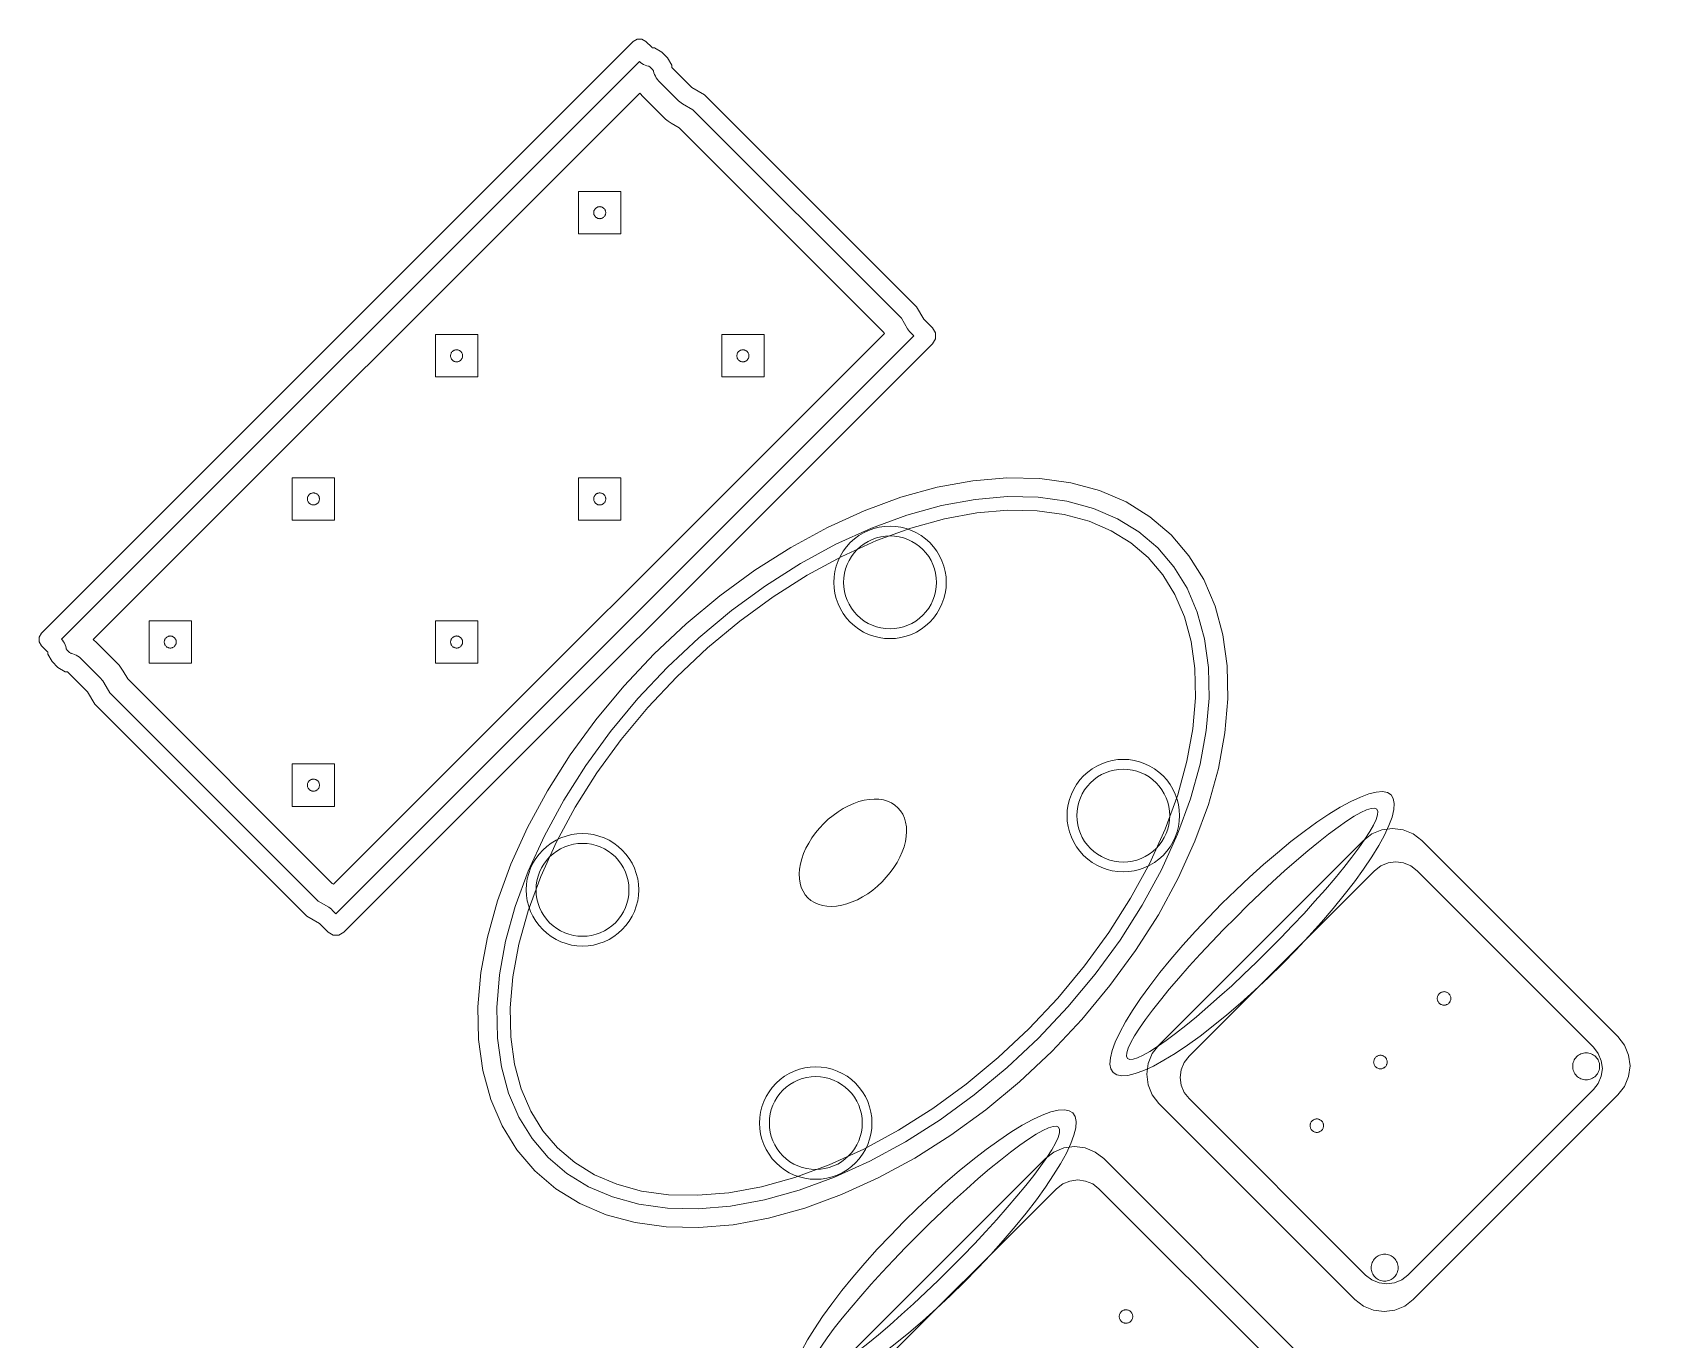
# Model space of a CAD drawing. Header units: metres. Extents: x 2172.2 to 2210.6, y 415.3 to 458.1.
# Drawn here: x 2179.266 to 2181.43, y 446.467 to 448.211 of the extents above; entities that cross this region are included whole.
import ezdxf

# ---------------------------------------------------------------- set-up
doc = ezdxf.new("R2010")
doc.units = ezdxf.units.M
for name, color, linetype, lineweight in [('NC_N1_BANQUETTES', 7, 'CONTINUOUS', 13), ('NC_N1_CHAIRS', 7, 'CONTINUOUS', 13), ('NC_N1_TABLES', 7, 'CONTINUOUS', 13)]:
    doc.layers.add(name, color=color, linetype=linetype, lineweight=lineweight)

# ---------------------------------------------------------------- blocks, each defined once
blk = doc.blocks.new('NC_N1_DINING_2')
at = {"color": 0, "linetype": 'CONTINUOUS', "lineweight": -2}
for points in [[(0.6, 0), (0.5971, 0.0368), (0.5885, 0.0732), (0.5742, 0.1089), (0.5543, 0.1435), (0.5292, 0.1768), (0.4989, 0.2083), (0.4638, 0.2379), (0.4243, 0.2652), (0.3806, 0.2899), (0.3333, 0.3118), (0.2828, 0.3307), (0.2296, 0.3465), (0.1742, 0.3589), (0.1171, 0.3678), (0.0588, 0.3732), (0, 0.375), (-0.0588, 0.3732), (-0.1171, 0.3678), (-0.1742, 0.3589), (-0.2296, 0.3465), (-0.2828, 0.3307), (-0.3333, 0.3118), (-0.3806, 0.2899), (-0.4243, 0.2652), (-0.4638, 0.2379), (-0.4989, 0.2083), (-0.5292, 0.1768), (-0.5543, 0.1435), (-0.5742, 0.1089), (-0.5885, 0.0732), (-0.5971, 0.0368), (-0.6, 0), (-0.5971, -0.0368), (-0.5885, -0.0732), (-0.5742, -0.1089), (-0.5543, -0.1435), (-0.5292, -0.1768), (-0.4989, -0.2083), (-0.4638, -0.2379), (-0.4243, -0.2652), (-0.3806, -0.2899), (-0.3333, -0.3118), (-0.2828, -0.3307), (-0.2296, -0.3465), (-0.1742, -0.3589), (-0.1171, -0.3678), (-0.0588, -0.3732), (0, -0.375), (0.0588, -0.3732), (0.1171, -0.3678), (0.1742, -0.3589), (0.2296, -0.3465), (0.2828, -0.3307), (0.3333, -0.3118), (0.3806, -0.2899), (0.4243, -0.2652), (0.4638, -0.2379), (0.4989, -0.2083), (0.5292, -0.1768), (0.5543, -0.1435), (0.5742, -0.1089), (0.5885, -0.0732), (0.5971, -0.0368)], [(0.5749, 0), (0.5723, -0.0329), (0.5646, -0.0656), (0.5516, -0.0979), (0.5334, -0.1297), (0.5101, -0.1605), (0.4818, -0.1901), (0.4486, -0.218), (0.411, -0.244), (0.3692, -0.2676), (0.3237, -0.2887), (0.2749, -0.307), (0.2233, -0.3222), (0.1695, -0.3343), (0.114, -0.343), (0.0573, -0.3482), (0, -0.35), (-0.0573, -0.3482), (-0.114, -0.343), (-0.1695, -0.3343), (-0.2233, -0.3222), (-0.2749, -0.307), (-0.3237, -0.2887), (-0.3692, -0.2676), (-0.411, -0.244), (-0.4486, -0.218), (-0.4818, -0.1901), (-0.5101, -0.1605), (-0.5334, -0.1297), (-0.5516, -0.0979), (-0.5646, -0.0656), (-0.5723, -0.0329), (-0.5749, 0), (-0.5723, 0.0329), (-0.5646, 0.0656), (-0.5516, 0.0979), (-0.5334, 0.1297), (-0.5101, 0.1605), (-0.4818, 0.1901), (-0.4486, 0.218), (-0.411, 0.244), (-0.3692, 0.2676), (-0.3237, 0.2887), (-0.2749, 0.307), (-0.2233, 0.3222), (-0.1695, 0.3343), (-0.114, 0.343), (-0.0573, 0.3482), (0, 0.35), (0.0573, 0.3482), (0.114, 0.343), (0.1695, 0.3343), (0.2233, 0.3222), (0.2749, 0.307), (0.3237, 0.2887), (0.3692, 0.2676), (0.411, 0.244), (0.4486, 0.218), (0.4818, 0.1901), (0.5101, 0.1605), (0.5334, 0.1297), (0.5516, 0.0979), (0.5646, 0.0656), (0.5723, 0.0329)], [(0.5569, 0), (0.5545, -0.0301), (0.5474, -0.0601), (0.5354, -0.0901), (0.5184, -0.1198), (0.4964, -0.1488), (0.4694, -0.1769), (0.4377, -0.2037), (0.4014, -0.2287), (0.361, -0.2516), (0.3167, -0.2721), (0.2692, -0.2899), (0.2188, -0.3048), (0.1661, -0.3166), (0.1117, -0.3251), (0.0562, -0.3303), (0, -0.332), (-0.0562, -0.3303), (-0.1117, -0.3251), (-0.1661, -0.3166), (-0.2188, -0.3048), (-0.2692, -0.2899), (-0.3167, -0.2721), (-0.361, -0.2516), (-0.4014, -0.2287), (-0.4377, -0.2037), (-0.4694, -0.1769), (-0.4964, -0.1488), (-0.5184, -0.1198), (-0.5354, -0.0901), (-0.5474, -0.0601), (-0.5545, -0.0301), (-0.5569, 0), (-0.5545, 0.0301), (-0.5474, 0.0601), (-0.5354, 0.0901), (-0.5184, 0.1198), (-0.4964, 0.1488), (-0.4694, 0.1769), (-0.4377, 0.2037), (-0.4014, 0.2287), (-0.361, 0.2516), (-0.3167, 0.2721), (-0.2692, 0.2899), (-0.2188, 0.3048), (-0.1661, 0.3166), (-0.1117, 0.3251), (-0.0562, 0.3303), (0, 0.332), (0.0562, 0.3303), (0.1117, 0.3251), (0.1661, 0.3166), (0.2188, 0.3048), (0.2692, 0.2899), (0.3167, 0.2721), (0.361, 0.2516), (0.4014, 0.2287), (0.4377, 0.2037), (0.4694, 0.1769), (0.4964, 0.1488), (0.5184, 0.1198), (0.5354, 0.0901), (0.5474, 0.0601), (0.5545, 0.0301)], [(-0.215, 0.22), (-0.2154, 0.2126), (-0.2164, 0.2054), (-0.2182, 0.1982), (-0.2207, 0.1913), (-0.2239, 0.1846), (-0.2276, 0.1783), (-0.232, 0.1724), (-0.237, 0.167), (-0.2424, 0.162), (-0.2483, 0.1576), (-0.2546, 0.1539), (-0.2613, 0.1507), (-0.2682, 0.1482), (-0.2754, 0.1464), (-0.2826, 0.1454), (-0.29, 0.145), (-0.2974, 0.1454), (-0.3046, 0.1464), (-0.3118, 0.1482), (-0.3187, 0.1507), (-0.3254, 0.1539), (-0.3317, 0.1576), (-0.3376, 0.162), (-0.343, 0.167), (-0.348, 0.1724), (-0.3524, 0.1783), (-0.3561, 0.1846), (-0.3593, 0.1913), (-0.3618, 0.1982), (-0.3636, 0.2054), (-0.3646, 0.2126), (-0.365, 0.22), (-0.3646, 0.2274), (-0.3636, 0.2346), (-0.3618, 0.2418), (-0.3593, 0.2487), (-0.3561, 0.2554), (-0.3524, 0.2617), (-0.348, 0.2676), (-0.343, 0.273), (-0.3376, 0.278), (-0.3317, 0.2824), (-0.3254, 0.2861), (-0.3187, 0.2893), (-0.3118, 0.2918), (-0.3046, 0.2936), (-0.2974, 0.2946), (-0.29, 0.295), (-0.2826, 0.2946), (-0.2754, 0.2936), (-0.2682, 0.2918), (-0.2613, 0.2893), (-0.2546, 0.2861), (-0.2483, 0.2824), (-0.2424, 0.278), (-0.237, 0.273), (-0.232, 0.2676), (-0.2276, 0.2617), (-0.2239, 0.2554), (-0.2207, 0.2487), (-0.2182, 0.2418), (-0.2164, 0.2346), (-0.2154, 0.2274)], [(-0.228, 0.22), (-0.2283, 0.2139), (-0.2292, 0.2079), (-0.2307, 0.202), (-0.2327, 0.1963), (-0.2353, 0.1908), (-0.2384, 0.1856), (-0.2421, 0.1807), (-0.2462, 0.1762), (-0.2507, 0.1721), (-0.2556, 0.1684), (-0.2608, 0.1653), (-0.2663, 0.1627), (-0.272, 0.1607), (-0.2779, 0.1592), (-0.2839, 0.1583), (-0.29, 0.158), (-0.2961, 0.1583), (-0.3021, 0.1592), (-0.308, 0.1607), (-0.3137, 0.1627), (-0.3192, 0.1653), (-0.3244, 0.1684), (-0.3293, 0.1721), (-0.3338, 0.1762), (-0.3379, 0.1807), (-0.3416, 0.1856), (-0.3447, 0.1908), (-0.3473, 0.1963), (-0.3493, 0.202), (-0.3508, 0.2079), (-0.3517, 0.2139), (-0.352, 0.22), (-0.3517, 0.2261), (-0.3508, 0.2321), (-0.3493, 0.238), (-0.3473, 0.2437), (-0.3447, 0.2492), (-0.3416, 0.2544), (-0.3379, 0.2593), (-0.3338, 0.2638), (-0.3293, 0.2679), (-0.3244, 0.2716), (-0.3192, 0.2747), (-0.3137, 0.2773), (-0.308, 0.2793), (-0.3021, 0.2808), (-0.2961, 0.2817), (-0.29, 0.282), (-0.2839, 0.2817), (-0.2779, 0.2808), (-0.272, 0.2793), (-0.2663, 0.2773), (-0.2608, 0.2747), (-0.2556, 0.2716), (-0.2507, 0.2679), (-0.2462, 0.2638), (-0.2421, 0.2593), (-0.2384, 0.2544), (-0.2353, 0.2492), (-0.2327, 0.2437), (-0.2307, 0.238), (-0.2292, 0.2321), (-0.2283, 0.2261)], [(0.365, 0.22), (0.3646, 0.2126), (0.3636, 0.2054), (0.3618, 0.1982), (0.3593, 0.1913), (0.3561, 0.1846), (0.3524, 0.1783), (0.348, 0.1724), (0.343, 0.167), (0.3376, 0.162), (0.3317, 0.1576), (0.3254, 0.1539), (0.3187, 0.1507), (0.3118, 0.1482), (0.3046, 0.1464), (0.2974, 0.1454), (0.29, 0.145), (0.2826, 0.1454), (0.2754, 0.1464), (0.2682, 0.1482), (0.2613, 0.1507), (0.2546, 0.1539), (0.2483, 0.1576), (0.2424, 0.162), (0.237, 0.167), (0.232, 0.1724), (0.2276, 0.1783), (0.2239, 0.1846), (0.2207, 0.1913), (0.2182, 0.1982), (0.2164, 0.2054), (0.2154, 0.2126), (0.215, 0.22), (0.2154, 0.2274), (0.2164, 0.2346), (0.2182, 0.2418), (0.2207, 0.2487), (0.2239, 0.2554), (0.2276, 0.2617), (0.232, 0.2676), (0.237, 0.273), (0.2424, 0.278), (0.2483, 0.2824), (0.2546, 0.2861), (0.2613, 0.2893), (0.2682, 0.2918), (0.2754, 0.2936), (0.2826, 0.2946), (0.29, 0.295), (0.2974, 0.2946), (0.3046, 0.2936), (0.3118, 0.2918), (0.3187, 0.2893), (0.3254, 0.2861), (0.3317, 0.2824), (0.3376, 0.278), (0.343, 0.273), (0.348, 0.2676), (0.3524, 0.2617), (0.3561, 0.2554), (0.3593, 0.2487), (0.3618, 0.2418), (0.3636, 0.2346), (0.3646, 0.2274)], [(0.352, 0.22), (0.3517, 0.2139), (0.3508, 0.2079), (0.3493, 0.202), (0.3473, 0.1963), (0.3447, 0.1908), (0.3416, 0.1856), (0.3379, 0.1807), (0.3338, 0.1762), (0.3293, 0.1721), (0.3244, 0.1684), (0.3192, 0.1653), (0.3137, 0.1627), (0.308, 0.1607), (0.3021, 0.1592), (0.2961, 0.1583), (0.29, 0.158), (0.2839, 0.1583), (0.2779, 0.1592), (0.272, 0.1607), (0.2663, 0.1627), (0.2608, 0.1653), (0.2556, 0.1684), (0.2507, 0.1721), (0.2462, 0.1762), (0.2421, 0.1807), (0.2384, 0.1856), (0.2353, 0.1908), (0.2327, 0.1963), (0.2307, 0.202), (0.2292, 0.2079), (0.2283, 0.2139), (0.228, 0.22), (0.2283, 0.2261), (0.2292, 0.2321), (0.2307, 0.238), (0.2327, 0.2437), (0.2353, 0.2492), (0.2384, 0.2544), (0.2421, 0.2593), (0.2462, 0.2638), (0.2507, 0.2679), (0.2556, 0.2716), (0.2608, 0.2747), (0.2663, 0.2773), (0.272, 0.2793), (0.2779, 0.2808), (0.2839, 0.2817), (0.29, 0.282), (0.2961, 0.2817), (0.3021, 0.2808), (0.308, 0.2793), (0.3137, 0.2773), (0.3192, 0.2747), (0.3244, 0.2716), (0.3293, 0.2679), (0.3338, 0.2638), (0.3379, 0.2593), (0.3416, 0.2544), (0.3447, 0.2492), (0.3473, 0.2437), (0.3493, 0.238), (0.3508, 0.2321), (0.3517, 0.2261)], [(0.085, 0), (0.0846, 0.0054), (0.0834, 0.0107), (0.0813, 0.016), (0.0785, 0.021), (0.075, 0.0259), (0.0707, 0.0306), (0.0657, 0.0349), (0.0601, 0.0389), (0.0539, 0.0425), (0.0472, 0.0457), (0.0401, 0.0485), (0.0325, 0.0508), (0.0247, 0.0526), (0.0166, 0.0539), (0.0083, 0.0547), (0, 0.055), (-0.0083, 0.0547), (-0.0166, 0.0539), (-0.0247, 0.0526), (-0.0325, 0.0508), (-0.0401, 0.0485), (-0.0472, 0.0457), (-0.0539, 0.0425), (-0.0601, 0.0389), (-0.0657, 0.0349), (-0.0707, 0.0306), (-0.075, 0.0259), (-0.0785, 0.021), (-0.0813, 0.016), (-0.0834, 0.0107), (-0.0846, 0.0054), (-0.085, 0), (-0.0846, -0.0054), (-0.0834, -0.0107), (-0.0813, -0.016), (-0.0785, -0.021), (-0.075, -0.0259), (-0.0707, -0.0306), (-0.0657, -0.0349), (-0.0601, -0.0389), (-0.0539, -0.0425), (-0.0472, -0.0457), (-0.0401, -0.0485), (-0.0325, -0.0508), (-0.0247, -0.0526), (-0.0166, -0.0539), (-0.0083, -0.0547), (0, -0.055), (0.0083, -0.0547), (0.0166, -0.0539), (0.0247, -0.0526), (0.0325, -0.0508), (0.0401, -0.0485), (0.0472, -0.0457), (0.0539, -0.0425), (0.0601, -0.0389), (0.0657, -0.0349), (0.0707, -0.0306), (0.075, -0.0259), (0.0785, -0.021), (0.0813, -0.016), (0.0834, -0.0107), (0.0846, -0.0054)], [(-0.215, -0.22), (-0.2154, -0.2274), (-0.2164, -0.2346), (-0.2182, -0.2418), (-0.2207, -0.2487), (-0.2239, -0.2554), (-0.2276, -0.2617), (-0.232, -0.2676), (-0.237, -0.273), (-0.2424, -0.278), (-0.2483, -0.2824), (-0.2546, -0.2861), (-0.2613, -0.2893), (-0.2682, -0.2918), (-0.2754, -0.2936), (-0.2826, -0.2946), (-0.29, -0.295), (-0.2974, -0.2946), (-0.3046, -0.2936), (-0.3118, -0.2918), (-0.3187, -0.2893), (-0.3254, -0.2861), (-0.3317, -0.2824), (-0.3376, -0.278), (-0.343, -0.273), (-0.348, -0.2676), (-0.3524, -0.2617), (-0.3561, -0.2554), (-0.3593, -0.2487), (-0.3618, -0.2418), (-0.3636, -0.2346), (-0.3646, -0.2274), (-0.365, -0.22), (-0.3646, -0.2126), (-0.3636, -0.2054), (-0.3618, -0.1982), (-0.3593, -0.1913), (-0.3561, -0.1846), (-0.3524, -0.1783), (-0.348, -0.1724), (-0.343, -0.167), (-0.3376, -0.162), (-0.3317, -0.1576), (-0.3254, -0.1539), (-0.3187, -0.1507), (-0.3118, -0.1482), (-0.3046, -0.1464), (-0.2974, -0.1454), (-0.29, -0.145), (-0.2826, -0.1454), (-0.2754, -0.1464), (-0.2682, -0.1482), (-0.2613, -0.1507), (-0.2546, -0.1539), (-0.2483, -0.1576), (-0.2424, -0.162), (-0.237, -0.167), (-0.232, -0.1724), (-0.2276, -0.1783), (-0.2239, -0.1846), (-0.2207, -0.1913), (-0.2182, -0.1982), (-0.2164, -0.2054), (-0.2154, -0.2126)], [(0.365, -0.22), (0.3646, -0.2274), (0.3636, -0.2346), (0.3618, -0.2418), (0.3593, -0.2487), (0.3561, -0.2554), (0.3524, -0.2617), (0.348, -0.2676), (0.343, -0.273), (0.3376, -0.278), (0.3317, -0.2824), (0.3254, -0.2861), (0.3187, -0.2893), (0.3118, -0.2918), (0.3046, -0.2936), (0.2974, -0.2946), (0.29, -0.295), (0.2826, -0.2946), (0.2754, -0.2936), (0.2682, -0.2918), (0.2613, -0.2893), (0.2546, -0.2861), (0.2483, -0.2824), (0.2424, -0.278), (0.237, -0.273), (0.232, -0.2676), (0.2276, -0.2617), (0.2239, -0.2554), (0.2207, -0.2487), (0.2182, -0.2418), (0.2164, -0.2346), (0.2154, -0.2274), (0.215, -0.22), (0.2154, -0.2126), (0.2164, -0.2054), (0.2182, -0.1982), (0.2207, -0.1913), (0.2239, -0.1846), (0.2276, -0.1783), (0.232, -0.1724), (0.237, -0.167), (0.2424, -0.162), (0.2483, -0.1576), (0.2546, -0.1539), (0.2613, -0.1507), (0.2682, -0.1482), (0.2754, -0.1464), (0.2826, -0.1454), (0.29, -0.145), (0.2974, -0.1454), (0.3046, -0.1464), (0.3118, -0.1482), (0.3187, -0.1507), (0.3254, -0.1539), (0.3317, -0.1576), (0.3376, -0.162), (0.343, -0.167), (0.348, -0.1724), (0.3524, -0.1783), (0.3561, -0.1846), (0.3593, -0.1913), (0.3618, -0.1982), (0.3636, -0.2054), (0.3646, -0.2126)], [(-0.228, -0.22), (-0.2283, -0.2261), (-0.2292, -0.2321), (-0.2307, -0.238), (-0.2327, -0.2437), (-0.2353, -0.2492), (-0.2384, -0.2544), (-0.2421, -0.2593), (-0.2462, -0.2638), (-0.2507, -0.2679), (-0.2556, -0.2716), (-0.2608, -0.2747), (-0.2663, -0.2773), (-0.272, -0.2793), (-0.2779, -0.2808), (-0.2839, -0.2817), (-0.29, -0.282), (-0.2961, -0.2817), (-0.3021, -0.2808), (-0.308, -0.2793), (-0.3137, -0.2773), (-0.3192, -0.2747), (-0.3244, -0.2716), (-0.3293, -0.2679), (-0.3338, -0.2638), (-0.3379, -0.2593), (-0.3416, -0.2544), (-0.3447, -0.2492), (-0.3473, -0.2437), (-0.3493, -0.238), (-0.3508, -0.2321), (-0.3517, -0.2261), (-0.352, -0.22), (-0.3517, -0.2139), (-0.3508, -0.2079), (-0.3493, -0.202), (-0.3473, -0.1963), (-0.3447, -0.1908), (-0.3416, -0.1856), (-0.3379, -0.1807), (-0.3338, -0.1762), (-0.3293, -0.1721), (-0.3244, -0.1684), (-0.3192, -0.1653), (-0.3137, -0.1627), (-0.308, -0.1607), (-0.3021, -0.1592), (-0.2961, -0.1583), (-0.29, -0.158), (-0.2839, -0.1583), (-0.2779, -0.1592), (-0.272, -0.1607), (-0.2663, -0.1627), (-0.2608, -0.1653), (-0.2556, -0.1684), (-0.2507, -0.1721), (-0.2462, -0.1762), (-0.2421, -0.1807), (-0.2384, -0.1856), (-0.2353, -0.1908), (-0.2327, -0.1963), (-0.2307, -0.202), (-0.2292, -0.2079), (-0.2283, -0.2139)], [(0.352, -0.22), (0.3517, -0.2261), (0.3508, -0.2321), (0.3493, -0.238), (0.3473, -0.2437), (0.3447, -0.2492), (0.3416, -0.2544), (0.3379, -0.2593), (0.3338, -0.2638), (0.3293, -0.2679), (0.3244, -0.2716), (0.3192, -0.2747), (0.3137, -0.2773), (0.308, -0.2793), (0.3021, -0.2808), (0.2961, -0.2817), (0.29, -0.282), (0.2839, -0.2817), (0.2779, -0.2808), (0.272, -0.2793), (0.2663, -0.2773), (0.2608, -0.2747), (0.2556, -0.2716), (0.2507, -0.2679), (0.2462, -0.2638), (0.2421, -0.2593), (0.2384, -0.2544), (0.2353, -0.2492), (0.2327, -0.2437), (0.2307, -0.238), (0.2292, -0.2321), (0.2283, -0.2261), (0.228, -0.22), (0.2283, -0.2139), (0.2292, -0.2079), (0.2307, -0.202), (0.2327, -0.1963), (0.2353, -0.1908), (0.2384, -0.1856), (0.2421, -0.1807), (0.2462, -0.1762), (0.2507, -0.1721), (0.2556, -0.1684), (0.2608, -0.1653), (0.2663, -0.1627), (0.272, -0.1607), (0.2779, -0.1592), (0.2839, -0.1583), (0.29, -0.158), (0.2961, -0.1583), (0.3021, -0.1592), (0.308, -0.1607), (0.3137, -0.1627), (0.3192, -0.1653), (0.3244, -0.1684), (0.3293, -0.1721), (0.3338, -0.1762), (0.3379, -0.1807), (0.3416, -0.1856), (0.3447, -0.1908), (0.3473, -0.1963), (0.3493, -0.202), (0.3508, -0.2079), (0.3517, -0.2139)]]:
    blk.add_lwpolyline(points, close=True, dxfattribs=at)
blk = doc.blocks.new('NC_N1_PERIMETER_BENCH_2')
at = {"color": 0, "linetype": 'CONTINUOUS', "lineweight": -2}
for points in [[(-0.575, -0.2605), (-0.575, -0.2495), (-0.5721, -0.2385), (-0.57, -0.2365), (-0.57, -0.1987), (-0.575, -0.18), (-0.575, 0.22), (-0.57, 0.2387), (-0.57, 0.255), (-0.568, 0.2625), (-0.5625, 0.268), (-0.555, 0.27), (0.555, 0.27), (0.5625, 0.268), (0.568, 0.2625), (0.57, 0.255), (0.57, 0.2387), (0.575, 0.22), (0.575, -0.18), (0.57, -0.1987), (0.57, -0.2365), (0.5721, -0.2385), (0.575, -0.2495), (0.575, -0.2605), (0.5721, -0.2715), (0.5698, -0.2737), (0.57, -0.2745), (0.57, -0.2855), (0.5684, -0.2915), (0.564, -0.2959), (0.558, -0.2975), (-0.558, -0.2975), (-0.564, -0.2959), (-0.5684, -0.2915), (-0.57, -0.2855), (-0.57, -0.2745), (-0.5698, -0.2737), (-0.5721, -0.2715)], [(-0.5495, -0.2593), (-0.55, -0.2572), (-0.55, -0.2528), (-0.5494, -0.2506), (-0.5492, -0.2503), (-0.548, -0.2482), (-0.5469, -0.246), (-0.5461, -0.2437), (-0.5455, -0.2413), (-0.5451, -0.2389), (-0.545, -0.2365), (-0.545, -0.1987), (-0.5451, -0.1965), (-0.5454, -0.1944), (-0.5458, -0.1922), (-0.55, -0.1767), (-0.55, 0.2167), (-0.5458, 0.2322), (-0.5454, 0.2344), (-0.5451, 0.2365), (-0.545, 0.2387), (-0.545, 0.245), (0.545, 0.245), (0.545, 0.2387), (0.5451, 0.2365), (0.5454, 0.2344), (0.5458, 0.2322), (0.55, 0.2167), (0.55, -0.1767), (0.5458, -0.1922), (0.5454, -0.1944), (0.5451, -0.1965), (0.545, -0.1987), (0.545, -0.2365), (0.5451, -0.2389), (0.5455, -0.2413), (0.5461, -0.2437), (0.5469, -0.246), (0.548, -0.2482), (0.5492, -0.2503), (0.5494, -0.2506), (0.55, -0.2528), (0.55, -0.2572), (0.5495, -0.2593), (0.5491, -0.2597), (0.5479, -0.2618), (0.5468, -0.2639), (0.546, -0.2661), (0.5454, -0.2684), (0.545, -0.2708), (0.5449, -0.2725), (-0.5449, -0.2725), (-0.545, -0.2708), (-0.5454, -0.2684), (-0.546, -0.2661), (-0.5468, -0.2639), (-0.5479, -0.2618), (-0.5491, -0.2597)], [(-0.5154, -0.2425), (-0.5153, -0.2418), (-0.515, -0.2365), (-0.515, -0.1987), (-0.5152, -0.1939), (-0.5158, -0.1892), (-0.5169, -0.1845), (-0.52, -0.1728), (-0.52, 0.2128), (-0.5194, 0.215), (0.5194, 0.215), (0.52, 0.2128), (0.52, -0.1728), (0.5169, -0.1845), (0.5158, -0.1892), (0.5152, -0.1939), (0.515, -0.1987), (0.515, -0.2365), (0.5153, -0.2418), (0.5154, -0.2425)], [(-0.445, 0.0625), (-0.405, 0.1025), (-0.445, 0.1425), (-0.485, 0.1025)], [(-0.175, 0.0625), (-0.135, 0.1025), (-0.175, 0.1425), (-0.215, 0.1025)], [(0.095, 0.0625), (0.135, 0.1025), (0.095, 0.1425), (0.055, 0.1025)], [(0.365, 0.0625), (0.405, 0.1025), (0.365, 0.1425), (0.325, 0.1025)], [(-0.437, 0.1025), (-0.437, 0.1017), (-0.4372, 0.1009), (-0.4373, 0.1002), (-0.4376, 0.0994), (-0.4379, 0.0987), (-0.4383, 0.0981), (-0.4388, 0.0974), (-0.4393, 0.0968), (-0.4399, 0.0963), (-0.4406, 0.0958), (-0.4412, 0.0954), (-0.4419, 0.0951), (-0.4427, 0.0948), (-0.4434, 0.0947), (-0.4442, 0.0945), (-0.445, 0.0945), (-0.4458, 0.0945), (-0.4466, 0.0947), (-0.4473, 0.0948), (-0.4481, 0.0951), (-0.4488, 0.0954), (-0.4494, 0.0958), (-0.4501, 0.0963), (-0.4507, 0.0968), (-0.4512, 0.0974), (-0.4517, 0.0981), (-0.4521, 0.0987), (-0.4524, 0.0994), (-0.4527, 0.1002), (-0.4528, 0.1009), (-0.453, 0.1017), (-0.453, 0.1025), (-0.453, 0.1033), (-0.4528, 0.1041), (-0.4527, 0.1048), (-0.4524, 0.1056), (-0.4521, 0.1063), (-0.4517, 0.1069), (-0.4512, 0.1076), (-0.4507, 0.1082), (-0.4501, 0.1087), (-0.4494, 0.1092), (-0.4488, 0.1096), (-0.4481, 0.1099), (-0.4473, 0.1102), (-0.4466, 0.1103), (-0.4458, 0.1105), (-0.445, 0.1105), (-0.4442, 0.1105), (-0.4434, 0.1103), (-0.4427, 0.1102), (-0.4419, 0.1099), (-0.4412, 0.1096), (-0.4406, 0.1092), (-0.4399, 0.1087), (-0.4393, 0.1082), (-0.4388, 0.1076), (-0.4383, 0.1069), (-0.4379, 0.1063), (-0.4376, 0.1056), (-0.4373, 0.1048), (-0.4372, 0.1041), (-0.437, 0.1033)], [(-0.167, 0.1025), (-0.167, 0.1017), (-0.1672, 0.1009), (-0.1673, 0.1002), (-0.1676, 0.0994), (-0.1679, 0.0987), (-0.1683, 0.0981), (-0.1688, 0.0974), (-0.1693, 0.0968), (-0.1699, 0.0963), (-0.1706, 0.0958), (-0.1712, 0.0954), (-0.1719, 0.0951), (-0.1727, 0.0948), (-0.1734, 0.0947), (-0.1742, 0.0945), (-0.175, 0.0945), (-0.1758, 0.0945), (-0.1766, 0.0947), (-0.1773, 0.0948), (-0.1781, 0.0951), (-0.1788, 0.0954), (-0.1794, 0.0958), (-0.1801, 0.0963), (-0.1807, 0.0968), (-0.1812, 0.0974), (-0.1817, 0.0981), (-0.1821, 0.0987), (-0.1824, 0.0994), (-0.1827, 0.1002), (-0.1828, 0.1009), (-0.183, 0.1017), (-0.183, 0.1025), (-0.183, 0.1033), (-0.1828, 0.1041), (-0.1827, 0.1048), (-0.1824, 0.1056), (-0.1821, 0.1063), (-0.1817, 0.1069), (-0.1812, 0.1076), (-0.1807, 0.1082), (-0.1801, 0.1087), (-0.1794, 0.1092), (-0.1788, 0.1096), (-0.1781, 0.1099), (-0.1773, 0.1102), (-0.1766, 0.1103), (-0.1758, 0.1105), (-0.175, 0.1105), (-0.1742, 0.1105), (-0.1734, 0.1103), (-0.1727, 0.1102), (-0.1719, 0.1099), (-0.1712, 0.1096), (-0.1706, 0.1092), (-0.1699, 0.1087), (-0.1693, 0.1082), (-0.1688, 0.1076), (-0.1683, 0.1069), (-0.1679, 0.1063), (-0.1676, 0.1056), (-0.1673, 0.1048), (-0.1672, 0.1041), (-0.167, 0.1033)], [(0.103, 0.1025), (0.103, 0.1017), (0.1028, 0.1009), (0.1027, 0.1002), (0.1024, 0.0994), (0.1021, 0.0987), (0.1017, 0.0981), (0.1012, 0.0974), (0.1007, 0.0968), (0.1001, 0.0963), (0.0994, 0.0958), (0.0988, 0.0954), (0.0981, 0.0951), (0.0973, 0.0948), (0.0966, 0.0947), (0.0958, 0.0945), (0.095, 0.0945), (0.0942, 0.0945), (0.0934, 0.0947), (0.0927, 0.0948), (0.0919, 0.0951), (0.0912, 0.0954), (0.0906, 0.0958), (0.0899, 0.0963), (0.0893, 0.0968), (0.0888, 0.0974), (0.0883, 0.0981), (0.0879, 0.0987), (0.0876, 0.0994), (0.0873, 0.1002), (0.0872, 0.1009), (0.087, 0.1017), (0.087, 0.1025), (0.087, 0.1033), (0.0872, 0.1041), (0.0873, 0.1048), (0.0876, 0.1056), (0.0879, 0.1063), (0.0883, 0.1069), (0.0888, 0.1076), (0.0893, 0.1082), (0.0899, 0.1087), (0.0906, 0.1092), (0.0912, 0.1096), (0.0919, 0.1099), (0.0927, 0.1102), (0.0934, 0.1103), (0.0942, 0.1105), (0.095, 0.1105), (0.0958, 0.1105), (0.0966, 0.1103), (0.0973, 0.1102), (0.0981, 0.1099), (0.0988, 0.1096), (0.0994, 0.1092), (0.1001, 0.1087), (0.1007, 0.1082), (0.1012, 0.1076), (0.1017, 0.1069), (0.1021, 0.1063), (0.1024, 0.1056), (0.1027, 0.1048), (0.1028, 0.1041), (0.103, 0.1033)], [(0.373, 0.1025), (0.373, 0.1017), (0.3728, 0.1009), (0.3727, 0.1002), (0.3724, 0.0994), (0.3721, 0.0987), (0.3717, 0.0981), (0.3712, 0.0974), (0.3707, 0.0968), (0.3701, 0.0963), (0.3694, 0.0958), (0.3688, 0.0954), (0.3681, 0.0951), (0.3673, 0.0948), (0.3666, 0.0947), (0.3658, 0.0945), (0.365, 0.0945), (0.3642, 0.0945), (0.3634, 0.0947), (0.3627, 0.0948), (0.3619, 0.0951), (0.3612, 0.0954), (0.3606, 0.0958), (0.3599, 0.0963), (0.3593, 0.0968), (0.3588, 0.0974), (0.3583, 0.0981), (0.3579, 0.0987), (0.3576, 0.0994), (0.3573, 0.1002), (0.3572, 0.1009), (0.357, 0.1017), (0.357, 0.1025), (0.357, 0.1033), (0.3572, 0.1041), (0.3573, 0.1048), (0.3576, 0.1056), (0.3579, 0.1063), (0.3583, 0.1069), (0.3588, 0.1076), (0.3593, 0.1082), (0.3599, 0.1087), (0.3606, 0.1092), (0.3612, 0.1096), (0.3619, 0.1099), (0.3627, 0.1102), (0.3634, 0.1103), (0.3642, 0.1105), (0.365, 0.1105), (0.3658, 0.1105), (0.3666, 0.1103), (0.3673, 0.1102), (0.3681, 0.1099), (0.3688, 0.1096), (0.3694, 0.1092), (0.3701, 0.1087), (0.3707, 0.1082), (0.3712, 0.1076), (0.3717, 0.1069), (0.3721, 0.1063), (0.3724, 0.1056), (0.3727, 0.1048), (0.3728, 0.1041), (0.373, 0.1033)], [(-0.445, -0.2075), (-0.405, -0.1675), (-0.445, -0.1275), (-0.485, -0.1675)], [(-0.175, -0.2075), (-0.135, -0.1675), (-0.175, -0.1275), (-0.215, -0.1675)], [(0.095, -0.2075), (0.135, -0.1675), (0.095, -0.1275), (0.055, -0.1675)], [(0.365, -0.2075), (0.405, -0.1675), (0.365, -0.1275), (0.325, -0.1675)], [(-0.437, -0.1675), (-0.437, -0.1683), (-0.4372, -0.1691), (-0.4373, -0.1698), (-0.4376, -0.1706), (-0.4379, -0.1713), (-0.4383, -0.1719), (-0.4388, -0.1726), (-0.4393, -0.1732), (-0.4399, -0.1737), (-0.4406, -0.1742), (-0.4412, -0.1746), (-0.4419, -0.1749), (-0.4427, -0.1752), (-0.4434, -0.1753), (-0.4442, -0.1755), (-0.445, -0.1755), (-0.4458, -0.1755), (-0.4466, -0.1753), (-0.4473, -0.1752), (-0.4481, -0.1749), (-0.4488, -0.1746), (-0.4494, -0.1742), (-0.4501, -0.1737), (-0.4507, -0.1732), (-0.4512, -0.1726), (-0.4517, -0.1719), (-0.4521, -0.1713), (-0.4524, -0.1706), (-0.4527, -0.1698), (-0.4528, -0.1691), (-0.453, -0.1683), (-0.453, -0.1675), (-0.453, -0.1667), (-0.4528, -0.1659), (-0.4527, -0.1652), (-0.4524, -0.1644), (-0.4521, -0.1637), (-0.4517, -0.1631), (-0.4512, -0.1624), (-0.4507, -0.1618), (-0.4501, -0.1613), (-0.4494, -0.1608), (-0.4488, -0.1604), (-0.4481, -0.1601), (-0.4473, -0.1598), (-0.4466, -0.1597), (-0.4458, -0.1595), (-0.445, -0.1595), (-0.4442, -0.1595), (-0.4434, -0.1597), (-0.4427, -0.1598), (-0.4419, -0.1601), (-0.4412, -0.1604), (-0.4406, -0.1608), (-0.4399, -0.1613), (-0.4393, -0.1618), (-0.4388, -0.1624), (-0.4383, -0.1631), (-0.4379, -0.1637), (-0.4376, -0.1644), (-0.4373, -0.1652), (-0.4372, -0.1659), (-0.437, -0.1667)], [(-0.167, -0.1675), (-0.167, -0.1683), (-0.1672, -0.1691), (-0.1673, -0.1698), (-0.1676, -0.1706), (-0.1679, -0.1713), (-0.1683, -0.1719), (-0.1688, -0.1726), (-0.1693, -0.1732), (-0.1699, -0.1737), (-0.1706, -0.1742), (-0.1712, -0.1746), (-0.1719, -0.1749), (-0.1727, -0.1752), (-0.1734, -0.1753), (-0.1742, -0.1755), (-0.175, -0.1755), (-0.1758, -0.1755), (-0.1766, -0.1753), (-0.1773, -0.1752), (-0.1781, -0.1749), (-0.1788, -0.1746), (-0.1794, -0.1742), (-0.1801, -0.1737), (-0.1807, -0.1732), (-0.1812, -0.1726), (-0.1817, -0.1719), (-0.1821, -0.1713), (-0.1824, -0.1706), (-0.1827, -0.1698), (-0.1828, -0.1691), (-0.183, -0.1683), (-0.183, -0.1675), (-0.183, -0.1667), (-0.1828, -0.1659), (-0.1827, -0.1652), (-0.1824, -0.1644), (-0.1821, -0.1637), (-0.1817, -0.1631), (-0.1812, -0.1624), (-0.1807, -0.1618), (-0.1801, -0.1613), (-0.1794, -0.1608), (-0.1788, -0.1604), (-0.1781, -0.1601), (-0.1773, -0.1598), (-0.1766, -0.1597), (-0.1758, -0.1595), (-0.175, -0.1595), (-0.1742, -0.1595), (-0.1734, -0.1597), (-0.1727, -0.1598), (-0.1719, -0.1601), (-0.1712, -0.1604), (-0.1706, -0.1608), (-0.1699, -0.1613), (-0.1693, -0.1618), (-0.1688, -0.1624), (-0.1683, -0.1631), (-0.1679, -0.1637), (-0.1676, -0.1644), (-0.1673, -0.1652), (-0.1672, -0.1659), (-0.167, -0.1667)], [(0.103, -0.1675), (0.103, -0.1683), (0.1028, -0.1691), (0.1027, -0.1698), (0.1024, -0.1706), (0.1021, -0.1713), (0.1017, -0.1719), (0.1012, -0.1726), (0.1007, -0.1732), (0.1001, -0.1737), (0.0994, -0.1742), (0.0988, -0.1746), (0.0981, -0.1749), (0.0973, -0.1752), (0.0966, -0.1753), (0.0958, -0.1755), (0.095, -0.1755), (0.0942, -0.1755), (0.0934, -0.1753), (0.0927, -0.1752), (0.0919, -0.1749), (0.0912, -0.1746), (0.0906, -0.1742), (0.0899, -0.1737), (0.0893, -0.1732), (0.0888, -0.1726), (0.0883, -0.1719), (0.0879, -0.1713), (0.0876, -0.1706), (0.0873, -0.1698), (0.0872, -0.1691), (0.087, -0.1683), (0.087, -0.1675), (0.087, -0.1667), (0.0872, -0.1659), (0.0873, -0.1652), (0.0876, -0.1644), (0.0879, -0.1637), (0.0883, -0.1631), (0.0888, -0.1624), (0.0893, -0.1618), (0.0899, -0.1613), (0.0906, -0.1608), (0.0912, -0.1604), (0.0919, -0.1601), (0.0927, -0.1598), (0.0934, -0.1597), (0.0942, -0.1595), (0.095, -0.1595), (0.0958, -0.1595), (0.0966, -0.1597), (0.0973, -0.1598), (0.0981, -0.1601), (0.0988, -0.1604), (0.0994, -0.1608), (0.1001, -0.1613), (0.1007, -0.1618), (0.1012, -0.1624), (0.1017, -0.1631), (0.1021, -0.1637), (0.1024, -0.1644), (0.1027, -0.1652), (0.1028, -0.1659), (0.103, -0.1667)], [(0.373, -0.1675), (0.373, -0.1683), (0.3728, -0.1691), (0.3727, -0.1698), (0.3724, -0.1706), (0.3721, -0.1713), (0.3717, -0.1719), (0.3712, -0.1726), (0.3707, -0.1732), (0.3701, -0.1737), (0.3694, -0.1742), (0.3688, -0.1746), (0.3681, -0.1749), (0.3673, -0.1752), (0.3666, -0.1753), (0.3658, -0.1755), (0.365, -0.1755), (0.3642, -0.1755), (0.3634, -0.1753), (0.3627, -0.1752), (0.3619, -0.1749), (0.3612, -0.1746), (0.3606, -0.1742), (0.3599, -0.1737), (0.3593, -0.1732), (0.3588, -0.1726), (0.3583, -0.1719), (0.3579, -0.1713), (0.3576, -0.1706), (0.3573, -0.1698), (0.3572, -0.1691), (0.357, -0.1683), (0.357, -0.1675), (0.357, -0.1667), (0.3572, -0.1659), (0.3573, -0.1652), (0.3576, -0.1644), (0.3579, -0.1637), (0.3583, -0.1631), (0.3588, -0.1624), (0.3593, -0.1618), (0.3599, -0.1613), (0.3606, -0.1608), (0.3612, -0.1604), (0.3619, -0.1601), (0.3627, -0.1598), (0.3634, -0.1597), (0.3642, -0.1595), (0.365, -0.1595), (0.3658, -0.1595), (0.3666, -0.1597), (0.3673, -0.1598), (0.3681, -0.1601), (0.3688, -0.1604), (0.3694, -0.1608), (0.3701, -0.1613), (0.3707, -0.1618), (0.3712, -0.1624), (0.3717, -0.1631), (0.3721, -0.1637), (0.3724, -0.1644), (0.3727, -0.1652), (0.3728, -0.1659), (0.373, -0.1667)]]:
    blk.add_lwpolyline(points, close=True, dxfattribs=at)
blk = doc.blocks.new('NC_N1_CHAIR_IVORY')
at = {"color": 0, "linetype": 'CONTINUOUS', "lineweight": -2}
for points in [[(0.262, 0.222), (0.2607, 0.2276), (0.257, 0.2331), (0.2507, 0.2385), (0.2421, 0.2438), (0.2311, 0.2489), (0.2178, 0.2537), (0.2025, 0.2582), (0.1853, 0.2623), (0.1662, 0.2661), (0.1456, 0.2694), (0.1235, 0.2723), (0.1003, 0.2747), (0.0761, 0.2765), (0.0511, 0.2779), (0.0257, 0.2787), (0, 0.279), (-0.0257, 0.2787), (-0.0511, 0.2779), (-0.0761, 0.2765), (-0.1003, 0.2747), (-0.1235, 0.2723), (-0.1456, 0.2694), (-0.1662, 0.2661), (-0.1853, 0.2623), (-0.2025, 0.2582), (-0.2178, 0.2537), (-0.2311, 0.2489), (-0.2421, 0.2438), (-0.2507, 0.2385), (-0.257, 0.2331), (-0.2607, 0.2276), (-0.262, 0.222), (-0.2607, 0.2164), (-0.257, 0.2109), (-0.2507, 0.2055), (-0.2421, 0.2002), (-0.2311, 0.1951), (-0.2178, 0.1903), (-0.2025, 0.1858), (-0.1853, 0.1817), (-0.1662, 0.1779), (-0.1456, 0.1746), (-0.1235, 0.1717), (-0.1003, 0.1693), (-0.0761, 0.1675), (-0.0511, 0.1661), (-0.0257, 0.1653), (0, 0.165), (0.0257, 0.1653), (0.0511, 0.1661), (0.0761, 0.1675), (0.1003, 0.1693), (0.1235, 0.1717), (0.1456, 0.1746), (0.1662, 0.1779), (0.1853, 0.1817), (0.2025, 0.1858), (0.2178, 0.1903), (0.2311, 0.1951), (0.2421, 0.2002), (0.2507, 0.2055), (0.257, 0.2109), (0.2607, 0.2164)], [(0.235, 0.222), (0.2339, 0.225), (0.2305, 0.228), (0.2249, 0.231), (0.2171, 0.2339), (0.2073, 0.2366), (0.1954, 0.2392), (0.1817, 0.2417), (0.1662, 0.2439), (0.1491, 0.246), (0.1306, 0.2478), (0.1108, 0.2493), (0.0899, 0.2506), (0.0682, 0.2517), (0.0458, 0.2524), (0.023, 0.2529), (0, 0.253), (-0.023, 0.2529), (-0.0458, 0.2524), (-0.0682, 0.2517), (-0.0899, 0.2506), (-0.1108, 0.2493), (-0.1306, 0.2478), (-0.1491, 0.246), (-0.1662, 0.2439), (-0.1817, 0.2417), (-0.1954, 0.2392), (-0.2073, 0.2366), (-0.2171, 0.2339), (-0.2249, 0.231), (-0.2305, 0.228), (-0.2339, 0.225), (-0.235, 0.222), (-0.2339, 0.219), (-0.2305, 0.216), (-0.2249, 0.213), (-0.2171, 0.2101), (-0.2073, 0.2074), (-0.1954, 0.2048), (-0.1817, 0.2023), (-0.1662, 0.2001), (-0.1491, 0.198), (-0.1306, 0.1962), (-0.1108, 0.1947), (-0.0899, 0.1934), (-0.0682, 0.1923), (-0.0458, 0.1916), (-0.023, 0.1911), (0, 0.191), (0.023, 0.1911), (0.0458, 0.1916), (0.0682, 0.1923), (0.0899, 0.1934), (0.1108, 0.1947), (0.1306, 0.1962), (0.1491, 0.198), (0.1662, 0.2001), (0.1817, 0.2023), (0.1954, 0.2048), (0.2073, 0.2074), (0.2171, 0.2101), (0.2249, 0.213), (0.2305, 0.216), (0.2339, 0.219)], [(0.193, -0.275), (-0.193, -0.275), (-0.2072, -0.2731), (-0.2205, -0.2676), (-0.2319, -0.2589), (-0.2406, -0.2475), (-0.2461, -0.2342), (-0.248, -0.22), (-0.248, 0.15), (-0.2461, 0.1642), (-0.2406, 0.1775), (-0.2319, 0.1889), (-0.2205, 0.1976), (-0.2072, 0.2031), (-0.193, 0.205), (0.193, 0.205), (0.2072, 0.2031), (0.2205, 0.1976), (0.2319, 0.1889), (0.2406, 0.1775), (0.2461, 0.1642), (0.248, 0.15), (0.248, -0.22), (0.2461, -0.2342), (0.2406, -0.2475), (0.2319, -0.2589), (0.2205, -0.2676), (0.2072, -0.2731)], [(0.175, -0.247), (-0.175, -0.247), (-0.1854, -0.2456), (-0.195, -0.2416), (-0.2033, -0.2353), (-0.2096, -0.227), (-0.2136, -0.2174), (-0.215, -0.207), (-0.215, 0.126), (-0.2136, 0.1364), (-0.2096, 0.146), (-0.2033, 0.1543), (-0.195, 0.1606), (-0.1854, 0.1646), (-0.175, 0.166), (0.175, 0.166), (0.1854, 0.1646), (0.195, 0.1606), (0.2033, 0.1543), (0.2096, 0.146), (0.2136, 0.1364), (0.215, 0.126), (0.215, -0.207), (0.2136, -0.2174), (0.2096, -0.227), (0.2033, -0.2353), (0.195, -0.2416), (0.1854, -0.2456)], [(-0.111, -0.02), (-0.111, -0.0209), (-0.1112, -0.0218), (-0.1114, -0.0226), (-0.1117, -0.0234), (-0.1121, -0.0242), (-0.1125, -0.025), (-0.113, -0.0257), (-0.1136, -0.0264), (-0.1143, -0.027), (-0.115, -0.0275), (-0.1158, -0.0279), (-0.1166, -0.0283), (-0.1174, -0.0286), (-0.1182, -0.0288), (-0.1191, -0.029), (-0.12, -0.029), (-0.1209, -0.029), (-0.1218, -0.0288), (-0.1226, -0.0286), (-0.1234, -0.0283), (-0.1242, -0.0279), (-0.125, -0.0275), (-0.1257, -0.027), (-0.1264, -0.0264), (-0.127, -0.0257), (-0.1275, -0.025), (-0.1279, -0.0242), (-0.1283, -0.0234), (-0.1286, -0.0226), (-0.1288, -0.0218), (-0.129, -0.0209), (-0.129, -0.02), (-0.129, -0.0191), (-0.1288, -0.0182), (-0.1286, -0.0174), (-0.1283, -0.0166), (-0.1279, -0.0158), (-0.1275, -0.015), (-0.127, -0.0143), (-0.1264, -0.0136), (-0.1257, -0.013), (-0.125, -0.0125), (-0.1242, -0.0121), (-0.1234, -0.0117), (-0.1226, -0.0114), (-0.1218, -0.0112), (-0.1209, -0.011), (-0.12, -0.011), (-0.1191, -0.011), (-0.1182, -0.0112), (-0.1174, -0.0114), (-0.1166, -0.0117), (-0.1158, -0.0121), (-0.115, -0.0125), (-0.1143, -0.013), (-0.1136, -0.0136), (-0.113, -0.0143), (-0.1125, -0.015), (-0.1121, -0.0158), (-0.1117, -0.0166), (-0.1114, -0.0174), (-0.1112, -0.0182), (-0.111, -0.0191)], [(0.009, -0.02), (0.009, -0.0209), (0.0088, -0.0218), (0.0086, -0.0226), (0.0083, -0.0234), (0.0079, -0.0242), (0.0075, -0.025), (0.007, -0.0257), (0.0064, -0.0264), (0.0057, -0.027), (0.005, -0.0275), (0.0042, -0.0279), (0.0034, -0.0283), (0.0026, -0.0286), (0.0018, -0.0288), (0.0009, -0.029), (0, -0.029), (-0.0009, -0.029), (-0.0018, -0.0288), (-0.0026, -0.0286), (-0.0034, -0.0283), (-0.0042, -0.0279), (-0.005, -0.0275), (-0.0057, -0.027), (-0.0064, -0.0264), (-0.007, -0.0257), (-0.0075, -0.025), (-0.0079, -0.0242), (-0.0083, -0.0234), (-0.0086, -0.0226), (-0.0088, -0.0218), (-0.009, -0.0209), (-0.009, -0.02), (-0.009, -0.0191), (-0.0088, -0.0182), (-0.0086, -0.0174), (-0.0083, -0.0166), (-0.0079, -0.0158), (-0.0075, -0.015), (-0.007, -0.0143), (-0.0064, -0.0136), (-0.0057, -0.013), (-0.005, -0.0125), (-0.0042, -0.0121), (-0.0034, -0.0117), (-0.0026, -0.0114), (-0.0018, -0.0112), (-0.0009, -0.011), (0, -0.011), (0.0009, -0.011), (0.0018, -0.0112), (0.0026, -0.0114), (0.0034, -0.0117), (0.0042, -0.0121), (0.005, -0.0125), (0.0057, -0.013), (0.0064, -0.0136), (0.007, -0.0143), (0.0075, -0.015), (0.0079, -0.0158), (0.0083, -0.0166), (0.0086, -0.0174), (0.0088, -0.0182), (0.009, -0.0191)], [(0.129, -0.02), (0.129, -0.0209), (0.1288, -0.0218), (0.1286, -0.0226), (0.1283, -0.0234), (0.1279, -0.0242), (0.1275, -0.025), (0.127, -0.0257), (0.1264, -0.0264), (0.1257, -0.027), (0.125, -0.0275), (0.1242, -0.0279), (0.1234, -0.0283), (0.1226, -0.0286), (0.1218, -0.0288), (0.1209, -0.029), (0.12, -0.029), (0.1191, -0.029), (0.1182, -0.0288), (0.1174, -0.0286), (0.1166, -0.0283), (0.1158, -0.0279), (0.115, -0.0275), (0.1143, -0.027), (0.1136, -0.0264), (0.113, -0.0257), (0.1125, -0.025), (0.1121, -0.0242), (0.1117, -0.0234), (0.1114, -0.0226), (0.1112, -0.0218), (0.111, -0.0209), (0.111, -0.02), (0.111, -0.0191), (0.1112, -0.0182), (0.1114, -0.0174), (0.1117, -0.0166), (0.1121, -0.0158), (0.1125, -0.015), (0.113, -0.0143), (0.1136, -0.0136), (0.1143, -0.013), (0.115, -0.0125), (0.1158, -0.0121), (0.1166, -0.0117), (0.1174, -0.0114), (0.1182, -0.0112), (0.1191, -0.011), (0.12, -0.011), (0.1209, -0.011), (0.1218, -0.0112), (0.1226, -0.0114), (0.1234, -0.0117), (0.1242, -0.0121), (0.125, -0.0125), (0.1257, -0.013), (0.1264, -0.0136), (0.127, -0.0143), (0.1275, -0.015), (0.1279, -0.0158), (0.1283, -0.0166), (0.1286, -0.0174), (0.1288, -0.0182), (0.129, -0.0191)], [(-0.172, -0.218), (-0.1721, -0.2198), (-0.1723, -0.2215), (-0.1728, -0.2232), (-0.1734, -0.2249), (-0.1741, -0.2265), (-0.175, -0.228), (-0.1761, -0.2294), (-0.1773, -0.2307), (-0.1786, -0.2319), (-0.18, -0.233), (-0.1815, -0.2339), (-0.1831, -0.2346), (-0.1848, -0.2352), (-0.1865, -0.2357), (-0.1882, -0.2359), (-0.19, -0.236), (-0.1918, -0.2359), (-0.1935, -0.2357), (-0.1952, -0.2352), (-0.1969, -0.2346), (-0.1985, -0.2339), (-0.2, -0.233), (-0.2014, -0.2319), (-0.2027, -0.2307), (-0.2039, -0.2294), (-0.205, -0.228), (-0.2059, -0.2265), (-0.2066, -0.2249), (-0.2072, -0.2232), (-0.2077, -0.2215), (-0.2079, -0.2198), (-0.208, -0.218), (-0.2079, -0.2162), (-0.2077, -0.2145), (-0.2072, -0.2128), (-0.2066, -0.2111), (-0.2059, -0.2095), (-0.205, -0.208), (-0.2039, -0.2066), (-0.2027, -0.2053), (-0.2014, -0.2041), (-0.2, -0.203), (-0.1985, -0.2021), (-0.1969, -0.2014), (-0.1952, -0.2008), (-0.1935, -0.2003), (-0.1918, -0.2001), (-0.19, -0.2), (-0.1882, -0.2001), (-0.1865, -0.2003), (-0.1848, -0.2008), (-0.1831, -0.2014), (-0.1815, -0.2021), (-0.18, -0.203), (-0.1786, -0.2041), (-0.1773, -0.2053), (-0.1761, -0.2066), (-0.175, -0.208), (-0.1741, -0.2095), (-0.1734, -0.2111), (-0.1728, -0.2128), (-0.1723, -0.2145), (-0.1721, -0.2162)], [(0.208, -0.218), (0.2079, -0.2198), (0.2077, -0.2215), (0.2072, -0.2232), (0.2066, -0.2249), (0.2059, -0.2265), (0.205, -0.228), (0.2039, -0.2294), (0.2027, -0.2307), (0.2014, -0.2319), (0.2, -0.233), (0.1985, -0.2339), (0.1969, -0.2346), (0.1952, -0.2352), (0.1935, -0.2357), (0.1918, -0.2359), (0.19, -0.236), (0.1882, -0.2359), (0.1865, -0.2357), (0.1848, -0.2352), (0.1831, -0.2346), (0.1815, -0.2339), (0.18, -0.233), (0.1786, -0.2319), (0.1773, -0.2307), (0.1761, -0.2294), (0.175, -0.228), (0.1741, -0.2265), (0.1734, -0.2249), (0.1728, -0.2232), (0.1723, -0.2215), (0.1721, -0.2198), (0.172, -0.218), (0.1721, -0.2162), (0.1723, -0.2145), (0.1728, -0.2128), (0.1734, -0.2111), (0.1741, -0.2095), (0.175, -0.208), (0.1761, -0.2066), (0.1773, -0.2053), (0.1786, -0.2041), (0.18, -0.203), (0.1815, -0.2021), (0.1831, -0.2014), (0.1848, -0.2008), (0.1865, -0.2003), (0.1882, -0.2001), (0.19, -0.2), (0.1918, -0.2001), (0.1935, -0.2003), (0.1952, -0.2008), (0.1969, -0.2014), (0.1985, -0.2021), (0.2, -0.203), (0.2014, -0.2041), (0.2027, -0.2053), (0.2039, -0.2066), (0.205, -0.208), (0.2059, -0.2095), (0.2066, -0.2111), (0.2072, -0.2128), (0.2077, -0.2145), (0.2079, -0.2162)]]:
    blk.add_lwpolyline(points, close=True, dxfattribs=at)

msp = doc.modelspace()

# ---------------------------------------------------------------- block references
at = {"layer": 'NC_N1_BANQUETTES', "linetype": 'CONTINUOUS', "yscale": -1.0000000000000002, "rotation": 45.00000000000002}
msp.add_blockref('NC_N1_PERIMETER_BENCH_2', (2179.8834, 447.5936), dxfattribs=at)
at = {"layer": 'NC_N1_CHAIRS', "linetype": 'CONTINUOUS', "yscale": -1.0000000000000002, "rotation": -135}
for p in [(2181.0501, 446.8512), (2180.6259, 446.4269)]:
    msp.add_blockref('NC_N1_CHAIR_IVORY', p, dxfattribs=at)
at = {"layer": 'NC_N1_TABLES', "linetype": 'CONTINUOUS', "yscale": -1.0000000000000002, "rotation": -135}
msp.add_blockref('NC_N1_DINING_2', (2180.3607, 447.1163), dxfattribs=at)

doc.saveas('drawing.dxf')
